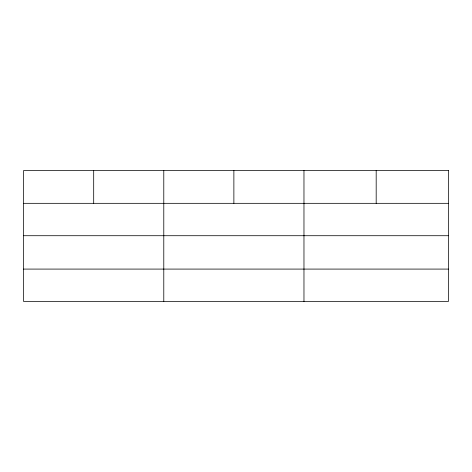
<?xml version="1.0" encoding="UTF-8"?>
<svg xmlns="http://www.w3.org/2000/svg" width="472" height="472" viewBox="0 0 472 472"><rect width="100%" height="100%" fill="white"/><g stroke="black" fill="none" stroke-linecap="round" stroke-linejoin="round"><path stroke-width="0.71" d="M23.6 203.326L448.4 203.326M23.6 235.717L448.4 235.717M23.6 269.087L448.4 269.087M376.184 170.522L376.184 203.326M303.968 170.522L303.968 301.478M233.876 170.522L233.876 203.326M163.784 170.522L163.784 301.478M93.692 170.522L93.692 203.326M448.4 170.522L23.6 170.522L23.6 301.478L448.4 301.478L448.4 170.522"/></g></svg>
